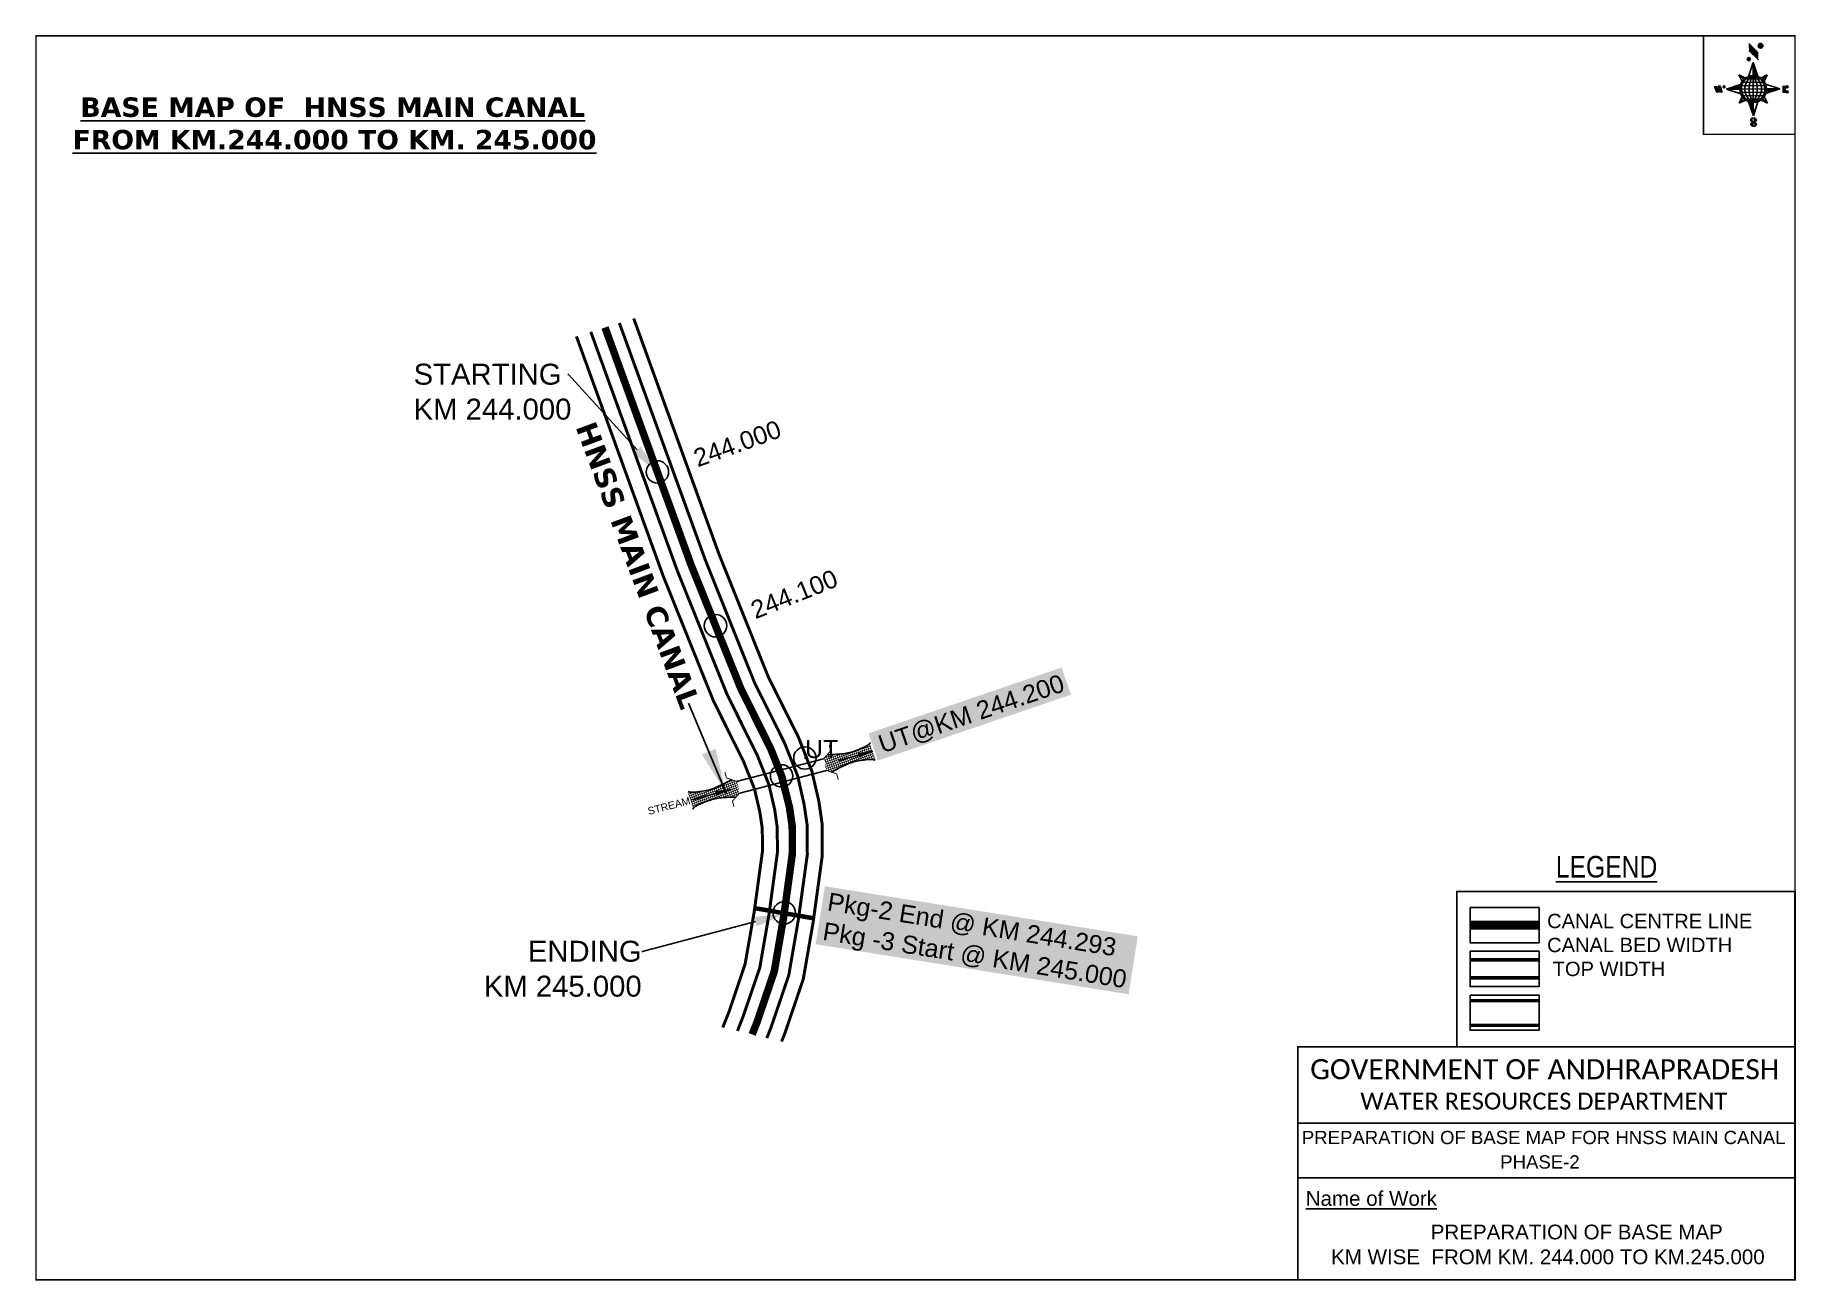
# Model space of a CAD drawing. Header units: inches. Extents: x 758871 to 760047, y 1619856 to 1620688.
import ezdxf
from ezdxf import colors
from ezdxf.entities.mleader import LeaderData, LeaderLine
from ezdxf.enums import TextEntityAlignment as Align
from ezdxf.math import Vec2, Vec3

# ---------------------------------------------------------------- set-up
doc = ezdxf.new("R2010")
doc.units = ezdxf.units.IN
doc.header["$LTSCALE"] = 15
doc.header["$MEASUREMENT"] = 0
doc.header["$PDMODE"] = 32
doc.header["$PDSIZE"] = 15
doc.linetypes.add('HIDDEN2', pattern=[0.1875, 0.125, -0.0625])
for name, color, linetype in [('AQUADUCT', 1, 'Continuous'), ('bord', 1, 'Continuous'), ('CANAL1', 7, 'Continuous'), ('CSMark', 72, 'Continuous'), ('DCBMS', 232, 'Continuous'), ('PAGE', 7, 'Continuous'), ('STRUCTURE', 5, 'Continuous'), ('TEXT', 6, 'Continuous')]:
    doc.layers.add(name, color=color, linetype=linetype)
doc.styles.add('ARIALN', font='ARIALN.TTF')
doc.styles.get("Standard").update_dxf_attribs({"font": 'arial.ttf'})
doc.dimstyles.get("Standard").update_dxf_attribs({"dimtxt": 20, "dimasz": 0.18, "dimexe": 0.18, "dimexo": 0.0625, "dimgap": 0.09, "dimtad": 0, "dimtih": 1, "dimtoh": 1, "dimdec": 4, "dimzin": 0, "dimdsep": 46, "dimtxsty": 'Standard', "dimcen": 0.09, "dimadec": 0, "dimazin": 0, "dimtfac": 1, "dimtdec": 4, "dimtofl": 0, "dimtmove": 0, "dimatfit": 3, "dimfxl": 1, "dimtolj": 1, "dimtzin": 0, "dimarcsym": 0})
pattern_1 = [(267.297113149, (-8720374.938, 50637915.138), (10.5367255337, -0.497431438), [])]
pattern_2 = [(357.297113149, (-8720374.938, 50637915.138), (0.497431438, 10.5367255337), [])]

# ---------------------------------------------------------------- blocks, each defined once
blk = doc.blocks.new('*X26')
at = {"color": 0, "linetype": 'Continuous'}
for p, q in [((6321.6, 240.5), (6322.3, 241.2)), ((6321.6, 240.3), (6322.3, 241)), ((6321.6, 240.1), (6322.3, 240.8)), ((6321.6, 239.9), (6322.4, 240.7)), ((6321.6, 239.8), (6322.4, 240.6)), ((6321.6, 239.6), (6322.5, 240.5)), ((6321.6, 239.4), (6322.5, 240.3)), ((6321.6, 239.2), (6322.6, 240.2)), ((6321.7, 239.1), (6322.6, 240.1)), ((6321.8, 240.8), (6322.4, 241.4)), ((6321.8, 239), (6322.7, 240)), ((6321.8, 239), (6322.8, 239.9)), ((6321.9, 238.9), (6322.9, 239.8)), ((6322, 238.8), (6323, 239.7)), ((6322.1, 241.3), (6322.4, 241.6)), ((6322.1, 238.7), (6323.1, 239.6)), ((6322.2, 238.6), (6323.1, 239.6)), ((6322.3, 238.5), (6323.2, 239.5)), ((6322.4, 238.5), (6323.3, 239.4)), ((6322.5, 238.4), (6323.4, 239.3)), ((6322.7, 238.4), (6323.6, 239.3)), ((6322.8, 238.3), (6323.7, 239.2)), ((6322.9, 238.3), (6323.8, 239.1)), ((6323.1, 238.2), (6323.9, 239.1)), ((6323.2, 238.2), (6324, 239)), ((6323.3, 238.2), (6324.2, 239)), ((6323.5, 238.1), (6324.3, 238.9)), ((6323.7, 238.1), (6324.4, 238.9)), ((6323.8, 238.1), (6324.6, 238.8)), ((6324.1, 238.2), (6324.7, 238.8)), ((6324.3, 238.3), (6324.9, 238.8)), ((6324.6, 238.3), (6325.1, 238.8)), ((6324.8, 238.4), (6325.2, 238.8)), ((6325.1, 238.5), (6325.4, 238.8)), ((6325.4, 238.6), (6325.6, 238.8))]:
    blk.add_line(p, q, dxfattribs=at)
blk = doc.blocks.new('*X25')
at = {"color": 0, "linetype": 'Continuous'}
for p, q in [((6324.4, 240.3), (6324.5, 240.4)), ((6324.6, 240.3), (6324.8, 240.5)), ((6324.7, 240.2), (6325, 240.5)), ((6324.8, 240.2), (6325.2, 240.6)), ((6325, 240.1), (6325.5, 240.6)), ((6325.1, 240.1), (6325.6, 240.6)), ((6325.2, 240), (6325.8, 240.6)), ((6325.3, 240), (6326, 240.6)), ((6325.4, 239.9), (6326.1, 240.6)), ((6325.5, 239.8), (6326.2, 240.5)), ((6325.6, 239.8), (6326.3, 240.5)), ((6325.7, 239.7), (6326.5, 240.4)), ((6325.9, 239.6), (6326.6, 240.3)), ((6326, 239.5), (6326.7, 240.3)), ((6326, 239.4), (6326.8, 240.2)), ((6326.1, 239.3), (6327, 240.2)), ((6326.2, 239.3), (6327.1, 240.1)), ((6326.3, 239.2), (6327.1, 240)), ((6326.4, 239.1), (6327.2, 239.9)), ((6326.5, 239), (6327.3, 239.8)), ((6326.5, 238.9), (6327.4, 239.7)), ((6326.6, 238.8), (6327.5, 239.6)), ((6326.7, 238.7), (6327.5, 239.5)), ((6326.8, 238.6), (6327.6, 239.4)), ((6326.8, 238.5), (6327.7, 239.3)), ((6326.8, 236.5), (6327.4, 237)), ((6326.9, 238.3), (6327.8, 239.2)), ((6326.9, 238.2), (6327.9, 239.1)), ((6326.9, 236.8), (6327.6, 237.4)), ((6327, 238.1), (6327.8, 239)), ((6327, 237.9), (6327.8, 238.8)), ((6327, 237.8), (6327.8, 238.6)), ((6327, 237.6), (6327.8, 238.4)), ((6327, 237.4), (6327.8, 238.2)), ((6327, 237.3), (6327.8, 238)), ((6327, 237.1), (6327.8, 237.9))]:
    blk.add_line(p, q, dxfattribs=at)
blk = doc.blocks.new('H')
at = {"layer": 'bord', "extrusion": (0.000427885, 0.004792, 0.999988)}
h = blk.add_hatch(dxfattribs=at)
h.set_pattern_fill('LINE', color=8, scale=84.387686, angle=-2.7029, style=0)
h.set_pattern_definition(pattern_2)
h.paths.add_polyline_path([(-492, 786, -0.090992), (-448, 775), (-486, 912)])
h = blk.add_hatch(dxfattribs=at)
h.set_pattern_fill('LINE', color=8, scale=84.387686, angle=-92.7029, style=0)
h.set_pattern_definition(pattern_1)
h.paths.add_polyline_path([(-625, 665, -0.090992), (-615, 710), (-751, 671)])
h = blk.add_hatch(dxfattribs=at)
h.set_pattern_fill('LINE', color=8, scale=84.387686, angle=-2.7029, style=0)
h.set_pattern_definition(pattern_2)
h.paths.add_polyline_path([(-504, 533, -0.090992), (-549, 543), (-510, 406)])
h = blk.add_hatch(dxfattribs=at)
h.set_pattern_fill('LINE', color=8, scale=84.387686, angle=-92.7029, style=0)
h.set_pattern_definition(pattern_1)
h.paths.add_polyline_path([(-246, 647), (-372, 653, -0.090992), (-382, 609)])
for p, q in [((-519, 1020, -1217), (-435, 927, -1216)), ((-516, 1087, -1217), (-432, 994, -1217)), ((-538, 774, -1216), (-487, 906, -1216)), ((-487, 906, -1216), (-493, 780, -1216)), ((-487, 906, -1216), (-448, 769, -1216)), ((-865, 701, -1215), (-847, 638, -1215)), ((-847, 700, -1215), (-829, 637, -1215)), ((-829, 699, -1215), (-811, 636, -1215)), ((-829, 699, -1215), (-811, 698, -1215)), ((-811, 698, -1215), (-794, 635, -1215)), ((-752, 665, -1215), (-615, 704, -1215)), ((-627, 794, -1216), (-567, 760, -1216)), ((-627, 794, -1216), (-584, 747, -1215)), ((-599, 731, -1215), (-627, 794, -1216)), ((-421, 753, -1216), (-359, 781, -1216)), ((-359, 781, -1216), (-405, 739, -1216)), ((-359, 781, -1216), (-392, 721, -1215)), ((-379, 693, -1215), (-246, 641, -1215)), ((-213, 669, -1215), (-217, 601, -1215)), ((-752, 665, -1215), (-625, 659, -1215)), ((-619, 614, -1215), (-752, 665, -1215)), ((-639, 526, -1214), (-606, 585, -1215)), ((-639, 526, -1214), (-593, 568, -1215)), ((-577, 553, -1215), (-639, 526, -1214)), ((-511, 400, -1214), (-549, 537, -1214)), ((-460, 533, -1215), (-511, 400, -1214)), ((-505, 527, -1214), (-511, 400, -1214)), ((-371, 513, -1214), (-431, 546, -1215)), ((-371, 513, -1214), (-414, 560, -1215)), ((-399, 576, -1215), (-371, 513, -1214)), ((-246, 641, -1215), (-383, 603, -1215)), ((-373, 647, -1215), (-246, 641, -1215)), ((-197, 600, -1215), (-194, 668, -1215))]:
    blk.add_line(p, q, dxfattribs=at)
at = {"layer": 'bord', "color": 8, "linetype": 'ByBlock', "extrusion": (0.000427885, 0.004792, 0.999988)}
for p, q in [((-375, 679, -1215), (-620, 691, -1215)), ((-386, 711, -1215), (-605, 722, -1215)), ((-411, 744, -1216), (-578, 752, -1216)), ((-493, 780, -1216), (-505, 527, -1214)), ((-373, 647, -1215), (-625, 659, -1215)), ((-378, 616, -1215), (-623, 628, -1215)), ((-392, 585, -1215), (-611, 595, -1215)), ((-420, 555, -1215), (-587, 562, -1215))]:
    blk.add_line(p, q, dxfattribs=at)
at = {"layer": 'bord', "extrusion": (0.000427885, 0.004792, 0.999988), "elevation": -1212}
for points, const_width in [([(-522, 960), (-516, 1093)], 1.61), ([(-434, 933), (-428, 1066)], 1.61), ([(-870, 707), (-846, 706)], 0.642), ([(-829, 643), (-821, 678)], 0.642), ([(-793, 641), (-782, 694)], 0.642), ([(-223, 676), (-174, 673)], 0.706), ([(-829, 643), (-855, 644)], 0.642), ([(-811, 642), (-784, 641)], 0.642), ([(-177, 605), (-226, 607)], 0.706), ([(-195, 645), (-185, 644)], 0.706)]:
    blk.add_lwpolyline(points, dxfattribs=dict(at, const_width=const_width))
for points, const_width in [([(-414, 1073, 1), (-398, 1058, 1)], 22.3), ([(-530, 950, 1), (-520, 939, 1)], 14.8), ([(-776, 697, 1), (-769, 690, 1)], 8.9), ([(-180, 618, 1), (-173, 611, 1)], 9.79), ([(-178, 667, 1), (-171, 660, 1)], 9.79), ([(-490, 362, 1), (-498, 369, 1)], 11.1), ([(-525, 322, 1), (-533, 329, 1)], 11.1)]:
    blk.add_lwpolyline(points, format="xyb", close=True, dxfattribs=dict(at, const_width=const_width))
for points in [[(-537, 317), (-531, 310), (-520, 307), (-505, 307), (-494, 310), (-486, 318), (-487, 326), (-491, 333), (-494, 336), (-503, 341), (-522, 347), (-530, 352), (-534, 355), (-537, 363), (-537, 373), (-530, 381), (-520, 384), (-504, 384), (-493, 380), (-487, 373)], [(-522, 348), (-526, 354), (-528, 361), (-528, 371), (-526, 375), (-521, 381), (-515, 384)], [(-505, 307), (-499, 312), (-497, 319), (-497, 327), (-501, 335), (-509, 343)]]:
    blk.add_lwpolyline(points, dxfattribs=at)
at = {"layer": 'bord', "extrusion": (0.000427885, 0.004792, 0.999988)}
for centre, radius in [((-406, 1065, -1212), 22.3), ((-525, 944, -1212), 14.8), ((-773, 694, -1212), 8.9), ((-498, 659, -1212), 127), ((-177, 615, -1212), 9.79), ((-174, 663, -1212), 9.79), ((-494, 365, -1212), 11.1), ((-529, 325, -1212), 11.1)]:
    blk.add_circle(centre, radius, dxfattribs=at)
at = {"layer": 'bord', "color": 8, "linetype": 'ByBlock', "extrusion": (0.000427885, 0.004792, 0.999988)}
for centre, radius, start, end in [((-482, 658, -1212), 128, 94.9254, 259.6691), ((-437, 656, -1212), 141, 113.2864, 241.308), ((-316, 651, -1212), 222, 142.5892, 212.0053), ((-560, 662, -1212), 141, 293.2864, 61.308), ((-681, 668, -1212), 222, 322.5892, 32.0053), ((-515, 660, -1212), 128, 274.9254, 79.6691)]:
    blk.add_arc(centre, radius, start, end, dxfattribs=at)
at = {"layer": 'bord', "extrusion": (0.000427885, 0.004792, 0.999988)}
for points in [[(-516, 1093, -1212), (-431, 1000, -1212), (-519, 1026, -1212), (-434, 933, -1212)], [(-864, 707, -1212), (-846, 706, -1212), (-846, 644, -1212), (-829, 643, -1212)], [(-829, 705, -1212), (-811, 704, -1212), (-811, 642, -1212), (-793, 641, -1212)], [(-193, 674, -1212), (-197, 606, -1212), (-213, 675, -1212), (-216, 607, -1212)]]:
    blk.add_solid(points, dxfattribs=at)
at = {"layer": 'bord', "extrusion": (0.000427885, 0.004792, 0.999988), "xscale": 7.977342409717546, "yscale": 7.977342408231451, "zscale": 7.977342408476333, "rotation": 138.0840426661453}
for name, p in [('*X25', (38301, -31929, -1212)), ('*X26', (38314, -31951, -1212))]:
    blk.add_blockref(name, p, dxfattribs=at)
blk = doc.blocks.new('UT')
at = {"layer": 'STRUCTURE'}
h = blk.add_hatch(dxfattribs=at)
h.set_pattern_fill('DASH', color=150, scale=8, angle=-39.6278, style=0)
h.set_pattern_definition([(320.372247933, (-4370.464, -6260.8811), (1.40800153113, 0.132407282), [1, -1])])
h.paths.add_polyline_path([(765163, 1700681.9), (765165.6, 1700680.6), (765167.2, 1700680.3), (765169.1, 1700680), (765172.4, 1700679.6), (765176.4, 1700679.3), (765179.5, 1700679.5), (765183.1, 1700679.9), (765187.7, 1700680.9), (765188.9, 1700681.2), (765193.1, 1700682.2), (765196.1, 1700680.2), (765196.1, 1700672.2), (765193.1, 1700670.2), (765190.5, 1700670.8), (765188.1, 1700671.3), (765185.5, 1700671.8), (765183.6, 1700672.1), (765181, 1700672.5), (765180.3, 1700672.5), (765178.5, 1700672.6), (765176.7, 1700672.6), (765174.6, 1700672.5), (765172.5, 1700672.3), (765170.4, 1700672), (765168.5, 1700671.7), (765166.1, 1700671.2), (765165, 1700670.8), (765163, 1700669.7)])
h.paths.add_polyline_path([(765259.1, 1700682.2), (765256.1, 1700680.2), (765256.1, 1700672.2), (765259.1, 1700670.2), (765261.9, 1700671), (765264.4, 1700671.6), (765266.4, 1700672), (765269.1, 1700672.5), (765272.7, 1700673), (765276.1, 1700673.1), (765278.6, 1700672.9), (765281.2, 1700672.7), (765283.9, 1700672.3), (765286.4, 1700671.9), (765288, 1700671.3), (765289.2, 1700670.6), (765289.1, 1700682.7), (765287.6, 1700681.8), (765285.7, 1700681.2), (765283, 1700680.7), (765281.2, 1700680.4), (765276.7, 1700679.9), (765272.7, 1700679.9), (765268.7, 1700680.3), (765264.8, 1700681), (765261.2, 1700681.7)])
at = {"layer": 'STRUCTURE', "color": 150, "const_width": 0.628}
for points in [[(765190.1, 1700688.2), (765190.1, 1700684.2), (765196.1, 1700680.2), (765256.1, 1700680.2), (765262.1, 1700684.2), (765262.1, 1700688.2)], [(765190.1, 1700664.2), (765190.1, 1700668.2), (765196.1, 1700672.2), (765256.1, 1700672.2), (765262.1, 1700668.2), (765262.1, 1700664.2)]]:
    blk.add_lwpolyline(points, dxfattribs=at)
at = {"layer": 'STRUCTURE', "color": 150}
for points in [[(765196.1, 1700680.2), (765256.1, 1700680.2)], [(765196.1, 1700672.2), (765256.1, 1700672.2)], [(765196.1, 1700672.2), (765256.1, 1700672.2)]]:
    blk.add_lwpolyline(points, dxfattribs=at)
at = {"layer": 'STRUCTURE', "color": 0}
blk.add_circle((765226.1, 1700676.2), 1.89, dxfattribs=at)
at = {"layer": 'STRUCTURE', "color": 150}
for points in [[(765163, 1700681.9), (765164.4, 1700681.1), (765167.9, 1700680.2), (765171.2, 1700679.8), (765176.1, 1700679.4), (765184.7, 1700680.3), (765193.1, 1700682.2)], [(765289.1, 1700682.7), (765287.8, 1700681.9), (765284.3, 1700680.9), (765280.9, 1700680.4), (765276.1, 1700679.8), (765267.4, 1700680.5), (765259.1, 1700682.2)], [(765163, 1700669.7), (765164.3, 1700670.6), (765167.8, 1700671.6), (765171.2, 1700672.1), (765176, 1700672.6), (765184.7, 1700672), (765193.1, 1700670.2)], [(765289.2, 1700670.6), (765287.8, 1700671.4), (765284.2, 1700672.3), (765280.9, 1700672.7), (765276.1, 1700673.1), (765267.4, 1700672.2), (765259.1, 1700670.2)]]:
    blk.add_spline(points, degree=3, dxfattribs=at)
at = {"layer": 'STRUCTURE', "color": 0}
blk.add_text('STREAM', height=5, dxfattribs=at).set_placement((765148.2, 1700675.8), align=Align.MIDDLE_CENTER)
for points in [[(765190.9, 1700676), (765164.2, 1700675.8)], [(765289.3, 1700676.7), (765265.4, 1700676.4)]]:
    blk.add_leader(points, dimstyle='Standard', override={"dimasz": 10, "dimgap": 0.09, "dimtad": 0}, dxfattribs=at)

msp = doc.modelspace()

# ---------------------------------------------------------------- linework, layer by layer
at = {"layer": 'CANAL1', "color": 200, "const_width": 2}
for points in [[(759270.6, 1620498.6), (759327.6, 1620341.1), (759360.5, 1620259.2), (759380.4, 1620219.5), (759389.6, 1620196.2), (759394.3, 1620176.1), (759396.5, 1620160.9), (759396.6, 1620140), (759390.5, 1620095.4), (759383.9, 1620057.4), (759371.7, 1620021.4), (759369.4, 1620015.6)], [(759232.3, 1620486.7), (759290.2, 1620326.8), (759324, 1620242.8), (759343.8, 1620203.1), (759351.3, 1620184.3), (759354.9, 1620168.7), (759356.5, 1620157.9), (759356.6, 1620142.6), (759351, 1620101.6), (759345, 1620067.3), (759334.2, 1620035.3), (759330.1, 1620025)]]:
    msp.add_lwpolyline(points, dxfattribs=at)
at = {"layer": 'CANAL1', "color": 5, "const_width": 2}
for points in [[(759241.9, 1620489.7), (759299.6, 1620330.4), (759333.2, 1620246.9), (759353, 1620207.2), (759360.9, 1620187.3), (759364.8, 1620170.5), (759366.5, 1620158.6), (759366.6, 1620141.9), (759360.9, 1620100), (759354.8, 1620064.8), (759343.5, 1620031.8), (759339.9, 1620022.7)], [(759261, 1620495.6), (759318.3, 1620337.6), (759351.4, 1620255.1), (759371.2, 1620215.4), (759380.1, 1620193.2), (759384.4, 1620174.2), (759386.5, 1620160.1), (759386.6, 1620140.6), (759380.6, 1620097), (759374.2, 1620059.9), (759362.3, 1620024.9), (759359.5, 1620017.9)]]:
    msp.add_lwpolyline(points, dxfattribs=at)
at = {"layer": 'CANAL1', "color": 1, "linetype": 'HIDDEN2', "ltscale": 8, "const_width": 5}
msp.add_lwpolyline([(759251.4, 1620492.6), (759308.9, 1620334), (759342.3, 1620251), (759362.1, 1620211.3), (759369.4, 1620193), (759374.6, 1620172.4), (759376.5, 1620159.4), (759376.6, 1620141.3), (759371.2, 1620101.6), (759370.7, 1620098.5), (759364.5, 1620062.4), (759352.9, 1620028.3), (759349.7, 1620020.3)], dxfattribs=at)
at = {"layer": 'CANAL1', "color": 84, "const_width": 3}
msp.add_lwpolyline([(759351.4, 1620104.7), (759390.9, 1620097.9)], dxfattribs=at)
at = {"layer": 'CANAL1', "color": 1, "linetype": 'HIDDEN2', "ltscale": 100, "const_width": 6, "elevation": -0.4}
msp.add_lwpolyline([(759875.5, 1620093.4), (759829.4, 1620093.4)], dxfattribs=at)
at = {"layer": 'CANAL1', "color": 5, "const_width": 2.4, "elevation": -0.4}
for points in [[(759875.5, 1620070.1), (759829.4, 1620070.1)], [(759875.5, 1620058.1), (759829.4, 1620058.1)]]:
    msp.add_lwpolyline(points, dxfattribs=at)
at = {"layer": 'CANAL1', "color": 200, "const_width": 2.4, "elevation": -0.4}
for points in [[(759875.5, 1620042.9), (759829.4, 1620042.9)], [(759875.5, 1620026.4), (759829.4, 1620026.4)]]:
    msp.add_lwpolyline(points, dxfattribs=at)
at = {"layer": 'CSMark', "color": 3}
for p in [(759286.4, 1620396.1), (759325.2, 1620293.4), (759369.4, 1620193), (759371.2, 1620101.6)]:
    msp.add_point(p, dxfattribs=at)
at = {"layer": 'CSMark', "color": 2}
msp.add_point((759385, 1620205), dxfattribs=at)
at = {"layer": 'PAGE', "const_width": 1}
msp.add_lwpolyline([(758871.2, 1619856.4), (760046.5, 1619856.4), (760046.5, 1620687.4), (758871.2, 1620687.4), (758871.2, 1619856.4)], dxfattribs=at)
at = {"layer": 'PAGE'}
for points, const_width in [([(760046.5, 1620687.4), (759985.4, 1620687.4), (759985.4, 1620621.6), (760046.5, 1620621.6)], 1), ([(759820.6, 1620115.8), (760046.5, 1620115.8), (760046.5, 1620012), (759820.6, 1620012)], 1.2), ([(759714.3, 1620012), (760046.5, 1620012), (760046.5, 1619856.4), (759714.3, 1619856.4)], 1.2)]:
    msp.add_lwpolyline(points, close=True, dxfattribs=dict(at, const_width=const_width))
at = {"layer": 'PAGE', "elevation": -0.4}
for points in [[(759829.4, 1620105.1), (759875.5, 1620105.1), (759875.5, 1620081.6), (759829.4, 1620081.6)], [(759829.4, 1620075.9), (759875.5, 1620075.9), (759875.5, 1620052.3), (759829.4, 1620052.3)], [(759829.4, 1620046.6), (759875.5, 1620046.6), (759875.5, 1620023.1), (759829.4, 1620023.1)]]:
    msp.add_lwpolyline(points, close=True, dxfattribs=at)
at = {"layer": 'PAGE'}
for points in [[(759714.3, 1619961), (760046.5, 1619961)], [(759714.3, 1619924.6), (760046.5, 1619924.6)]]:
    msp.add_lwpolyline(points, dxfattribs=at)

# ---------------------------------------------------------------- block references
at = {"layer": 'AQUADUCT', "color": 1, "xscale": 0.0703495379661093, "yscale": 0.07034953800030053, "zscale": 0.07034953795990817, "rotation": 3.078330607406165}
msp.add_blockref('H', (760056.1, 1620607.9, 85.4), dxfattribs=at)
at = {"layer": 'STRUCTURE', "color": 0, "rotation": 14.61985428261871}
msp.add_blockref('UT', (448178.6, -218564.9), dxfattribs=at)

# ---------------------------------------------------------------- texts
at = {"layer": 'CANAL1', "insert": (759244.4, 1620432), "char_height": 14, "width": 205.129, "attachment_point": 1, "rotation": 290.4142}
msp.add_mtext('\\pi0.96322;{\\fVerdana|b1|i0|c0|p34;HNSS MAIN CANAL}', dxfattribs=at)
at = {"layer": 'CSMark', "color": 1}
for s, rotation, p in [('244.000', 19.9156, (759311.3, 1620404.8)), ('244.100', 21.9135, (759349.7, 1620303.2))]:
    msp.add_text(s, height=12, rotation=rotation, dxfattribs=at).set_placement(p, align=Align.MIDDLE_LEFT)
at = {"layer": 'CSMark', "color": 2}
msp.add_text('UT', height=12, dxfattribs=at).set_placement((759385, 1620205))
at = {"layer": 'PAGE', "extrusion": (0.000201441, 0.004807, 0.999988), "style": 'ARIALN'}
msp.add_text('%%ULEGEND', height=14.4, rotation=359.9999, dxfattribs=at).set_placement((759920.6, 1620112.9, 7940.8), align=Align.MIDDLE)
at = {"layer": 'PAGE', "extrusion": (0.000201441, 0.004807, 0.999988)}
for s, height, p in [('PREPARATION OF BASE MAP FOR HNSS MAIN CANAL', 8.878, (759717, 1619927.6, 7939.8)), ('%%UName of Work', 9.822, (759719.6, 1619886.4, 7938.5))]:
    msp.add_text(s, height=height, rotation=359.9999, dxfattribs=at).set_placement(p)
for s, height, p in [('PHASE-2', 8.88, (759876.1, 1619915.7, 7939.8)), ('PREPARATION OF BASE MAP', 9.822, (759900.7, 1619868.9, 7938.6)), ('KM WISE  FROM KM. 244.000 TO KM.245.000', 9.822, (759881.4, 1619852.3, 7938.6))]:
    msp.add_text(s, height=height, rotation=359.9999, dxfattribs=at).set_placement(p, align=Align.MIDDLE_CENTER)
at = {"layer": 'PAGE', "extrusion": (0.000201441, 0.004807, 0.999988), "attachment_point": 1, "text_direction": (1, -1e-06, -0.000201)}
for s, insert, char_height, width in [('CANAL CENTRE LINE CANAL BED WIDTH {\\H2.3717x; }\\P TOP WIDTH{\\H1.9152x; }', (759880.9, 1620100.9, -0.4), 9.6, 168.926), ('\\pi3.5885;{\\fCalibri|b0|i0|c0|p34;\\H1.3333x;GOVERNMENT OF ANDHRAPRADESH\\P\\pi37.073;\\H0.83998x;WATER RESOURCES DEPARTMENT}', (759719, 1620003.8, -1.3), 10.059, 321.276)]:
    msp.add_mtext(s, dxfattribs=dict(at, insert=insert, char_height=char_height, width=width))
at = {"layer": 'STRUCTURE', "color": 5, "char_height": 12, "attachment_point": 1, "bg_fill": 1, "box_fill_scale": 1.3, "bg_fill_color": 7, "bg_fill_true_color": 16777215, "bg_fill_transparency": 4390977}
for s, insert, width, rotation in [('\\pi0.71894;UT@KM 244.200', (759432.1, 1620219.2), 129.083, 18.8399), ('Pkg-2 End @ KM 244.293\\PPkg -3 Start @ KM 245.000', (759401.3, 1620115.2), 204.562, 350.9151)]:
    msp.add_mtext(s, dxfattribs=dict(at, insert=insert, width=width, rotation=rotation))
at = {"layer": 'TEXT', "color": 1, "insert": (758879.1, 1620646.3), "char_height": 13, "width": 379.826, "attachment_point": 1}
msp.add_mtext('\\pi21.755;{\\fVerdana|b1|i0|c0|p34;\\LBASE MAP OF  HNSS MAIN CANAL \\P\\pi16.508;FROM KM.244.000 TO KM. 245.000}', dxfattribs=at)

# ---------------------------------------------------------------- leaders
at = {"layer": 'CANAL1'}
msp.add_leader([(759332.3, 1620181.6), (759307.2, 1620241.6)], dimstyle='Standard', override={"dimasz": 30, "dimgap": 0.09, "dimtad": 0}, dxfattribs=at)
at = {"layer": 'DCBMS', "color": 5}
ml = msp.add_multileader_mtext('Standard', dxfattribs=at)
ml.set_content('STARTING\\PKM 244.000', color=5)
ml.set_leader_properties()
ml.build(insert=Vec2(0, 0))
ml.multileader.update_dxf_attribs({"dogleg_length": 0.36, "arrow_head_size": 20})
ctx = ml.context
ctx.base_point, ctx.char_height, ctx.arrow_head_size, ctx.landing_gap_size, ctx.plane_origin = Vec3(759123.4, 1620461.3), 14, 20, 0.09, Vec3(759280.9, 1620438.9)
notes = []
notes.append((ctx, [(0, (1, 1, 0), (759227, 1620461.3), (-1, 0), 0.36, [(0, [(759286.3, 1620396)], 0, [])])]))
ctx.mtext.insert, ctx.mtext.flow_direction = Vec3(759123.5, 1620468.4), 5
for ctx, leaders in notes:
    for number, flags, end, landing, length, lines in leaders:
        leader = LeaderData()
        leader.index, (leader.has_last_leader_line, leader.has_dogleg_vector, leader.attachment_direction) = number, flags
        leader.last_leader_point, leader.dogleg_vector, leader.dogleg_length = Vec3(end), Vec3(landing), length
        for number, points, colour, breaks in lines:
            line = LeaderLine()
            line.index, line.vertices, line.color, line.breaks = number, Vec3.list(points), colors.encode_raw_color(colour), breaks
            leader.lines.append(line)
        ctx.leaders.append(leader)

# ---------------------------------------------------------------- next in the draw order: leaders
ml = msp.add_multileader_mtext('Standard', dxfattribs=at)
ml.set_content('ENDING \\PKM 245.000', color=5)
ml.set_leader_properties()
ml.build(insert=Vec2(0, 0))
ml.multileader.update_dxf_attribs({"dogleg_length": 0.36, "arrow_head_size": 20})
ctx = ml.context
ctx.base_point, ctx.char_height, ctx.arrow_head_size, ctx.landing_gap_size, ctx.plane_origin = Vec3(759172.7, 1620075.8), 14, 20, 0.09, Vec3(759316.4, 1620288.1)
ctx.text_align_type = 2
notes = []
notes.append((ctx, [(0, (1, 1, 0), (759276.4, 1620075.8), (-1, 0), 0.36, [(0, [(759371.4, 1620100.8)], 0, [])])]))
ctx.mtext.insert, ctx.mtext.width, ctx.mtext.alignment, ctx.mtext.flow_direction = Vec3(759275.9, 1620082.9), 109.049, 3, 5
ctx.mtext.has_bg_fill, ctx.mtext.bg_color, ctx.mtext.bg_scale_factor, ctx.mtext.bg_transparency, ctx.mtext.use_window_bg_color = 1, -1027028792, 1.5, 0, 1
for ctx, leaders in notes:
    for number, flags, end, landing, length, lines in leaders:
        leader = LeaderData()
        leader.index, (leader.has_last_leader_line, leader.has_dogleg_vector, leader.attachment_direction) = number, flags
        leader.last_leader_point, leader.dogleg_vector, leader.dogleg_length = Vec3(end), Vec3(landing), length
        for number, points, colour, breaks in lines:
            line = LeaderLine()
            line.index, line.vertices, line.color, line.breaks = number, Vec3.list(points), colors.encode_raw_color(colour), breaks
            leader.lines.append(line)
        ctx.leaders.append(leader)

doc.saveas('drawing.dxf')
